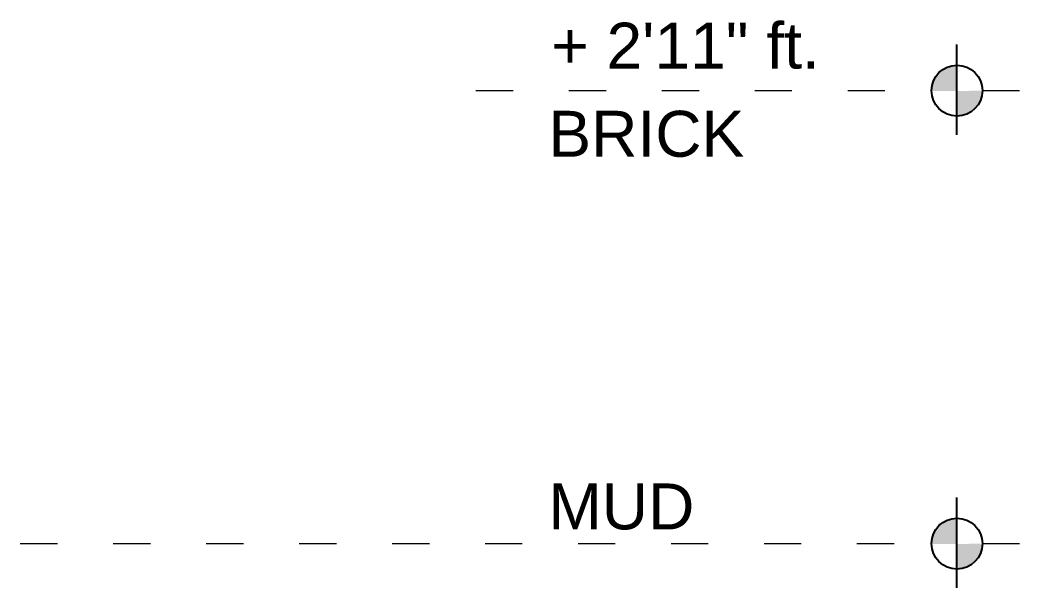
# Model space of a CAD drawing. Header units: inches. Extents: x 438 to 4290, y 203 to 1969.
# Drawn here: x 1858.11 to 1890.87, y 1662.96 to 1681.27 of the extents above; entities that cross this region are included whole.
import ezdxf

# ---------------------------------------------------------------- set-up
doc = ezdxf.new("R2010")
doc.units = ezdxf.units.IN
doc.linetypes.add('ACAD_ISO03W100', pattern=[30, 12, -18])
doc.layers.add('door dotted', color=150, linetype='ACAD_ISO03W100', lineweight=5)
doc.styles.get("Standard").update_dxf_attribs({"font": 'arial.ttf'})

msp = doc.modelspace()

# ---------------------------------------------------------------- hatches: boundary and pattern name
h = msp.add_hatch(color=256)
h.dxf.hatch_style = 1
edge = h.paths.add_edge_path()
edge.add_line((1888.33374, 1678.99014), (1888.33374, 1679.82326))
edge.add_arc((1888.33374, 1679.00183), 0.82142, 90, 180.549166)
edge.add_line((1887.51236, 1678.99396), (1888.33374, 1678.99014))
edge = h.paths.add_edge_path()
edge.add_arc((1888.33384, 1679.00159), 0.82117, 269.99293, 360.017299)
edge.add_line((1889.15501, 1679.00183), (1888.33374, 1678.99014))
edge.add_line((1888.33374, 1678.99014), (1888.33374, 1678.18041))
h = msp.add_hatch(color=256)
h.dxf.hatch_style = 1
edge = h.paths.add_edge_path()
edge.add_line((1888.33374, 1664.37182), (1888.33374, 1665.20493))
edge.add_arc((1888.33374, 1664.38351), 0.82142, 90, 180.549166)
edge.add_line((1887.51236, 1664.37564), (1888.33374, 1664.37182))
edge = h.paths.add_edge_path()
edge.add_arc((1888.33384, 1664.38327), 0.82117, 269.99293, 360.017299)
edge.add_line((1889.15501, 1664.38351), (1888.33374, 1664.37182))
edge.add_line((1888.33374, 1664.37182), (1888.33374, 1663.56209))

# ---------------------------------------------------------------- linework, layer by layer
for points in [[(1888.33374, 1677.58039), (1888.33374, 1680.48624)], [(1888.33374, 1662.96207), (1888.33374, 1665.86792)]]:
    msp.add_lwpolyline(points)
for centre in [(1888.33374, 1679.00183), (1888.33374, 1664.38351)]:
    msp.add_circle(centre, 0.82142)
at = {"layer": 'door dotted', "ltscale": 0.1}
for points in [[(1872.80943, 1679.00986), (1887.51236, 1679.00986)], [(1889.15512, 1679.00986), (1909.40501, 1679.00986)], [(1858.1065, 1664.39154), (1887.51236, 1664.39154)], [(1889.15512, 1664.39154), (1919.63974, 1664.39154)]]:
    msp.add_lwpolyline(points, dxfattribs=at)

# ---------------------------------------------------------------- texts
for s, height, p in [('+ 2\'11" ft.', 1.4814335, (1875.24132, 1679.7137)), ('BRICK', 1.481433, (1875.14721, 1676.86994)), ('MUD', 1.481433, (1875.14721, 1664.84445))]:
    msp.add_text(s, height=height).set_placement(p)

doc.saveas('drawing.dxf')
